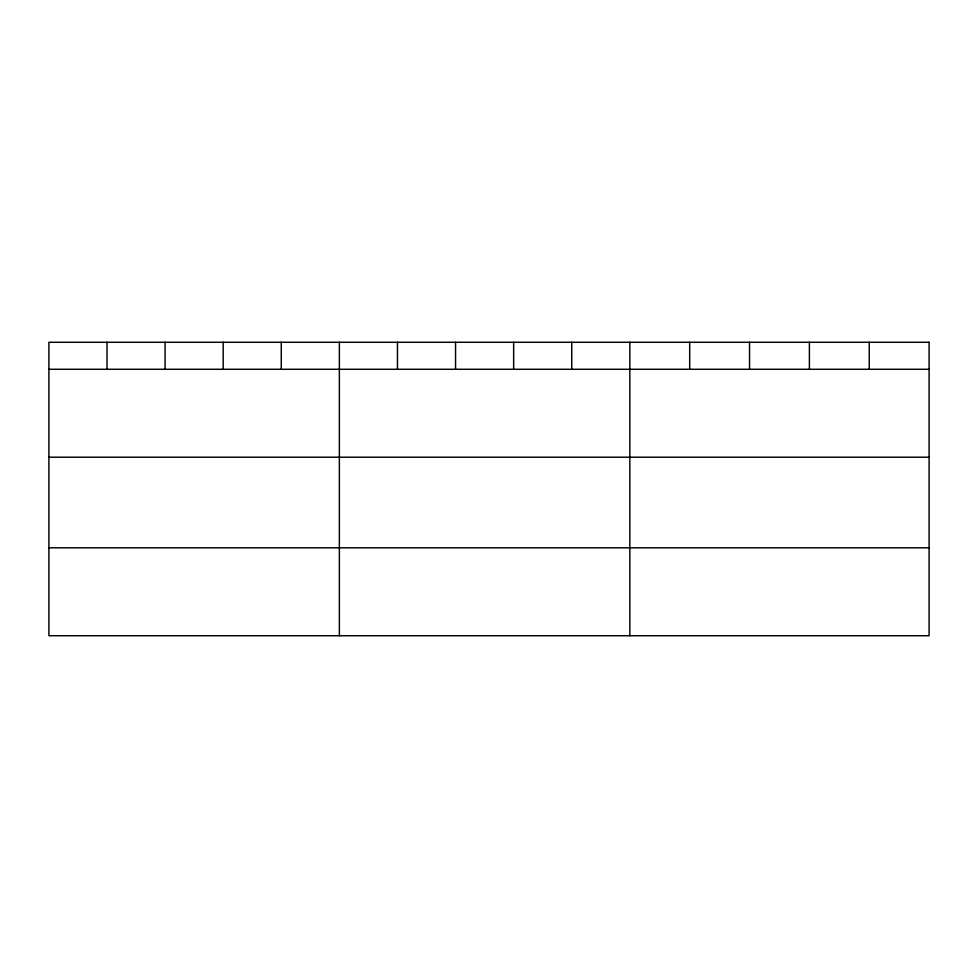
<?xml version="1.0" encoding="UTF-8"?>
<svg xmlns="http://www.w3.org/2000/svg" width="978" height="978" viewBox="0 0 978 978"><rect width="100%" height="100%" fill="white"/><g stroke="black" fill="none" stroke-linecap="round" stroke-linejoin="round"><path stroke-width="1.47" d="M48.9 369.281L929.1 369.281M48.9 457.203L929.1 457.203M48.9 547.802L929.1 547.802M869.246 342.276L869.246 369.281M809.393 342.276L809.393 369.281M749.539 342.276L749.539 369.281M689.686 342.276L689.686 369.281M629.832 342.276L629.832 635.724M571.739 342.276L571.739 369.281M513.646 342.276L513.646 369.281M455.552 342.276L455.552 369.281M397.459 342.276L397.459 369.281M339.366 342.276L339.366 635.724M281.273 342.276L281.273 369.281M223.18 342.276L223.18 369.281M165.086 342.276L165.086 369.281M106.993 342.276L106.993 369.281M929.1 342.276L48.9 342.276L48.9 635.724L929.1 635.724L929.1 342.276"/></g></svg>
